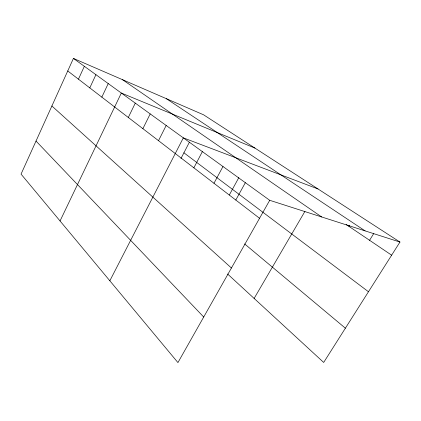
<?xml version="1.0" encoding="UTF-8"?>
<svg xmlns="http://www.w3.org/2000/svg" width="421" height="421" viewBox="0 0 421 421"><rect width="100%" height="100%" fill="white"/><g stroke="black" fill="none" stroke-linecap="round" stroke-linejoin="round"><path stroke-width="0.63" d="M399.95 242.059L203.58 114.807L73.422 58.414L21.05 174.115L177.936 362.586L269.714 200.301L399.95 242.059L323.691 362.444L227.587 273.997M78.448 79.174L84.347 66.308M89.789 87.889L95.93 74.68M101.835 97.14L108.234 83.574M60.05 220.967L121.327 93.036L254.958 148.103M128.305 117.47L135.283 103.129M142.887 128.679L150.202 113.912M158.506 140.672L166.179 125.458M109.839 280.781L183.33 137.856L318.013 188.961M180.983 158.464L189.318 142.356M193.86 167.826L202.369 151.623M213.973 183.277L222.977 166.516M229.319 194.997L238.839 177.583M235.792 200.038L245.348 182.688M254.126 298.426L304.915 211.4M348.872 226.324L349.53 225.24M369.57 240.291L373.706 233.618M166.327 98.667L365.102 230.882M346.167 224.498L391.635 255.179M122.479 79.669L321.681 216.962M73.422 58.414L269.714 200.301M183.914 152.797L368.475 291.742M67.744 70.954L259.546 218.283M244.596 243.906L345.388 328.196M51.888 105.992L231.429 268.003M36.017 141.051L203.706 317.018"/></g></svg>
